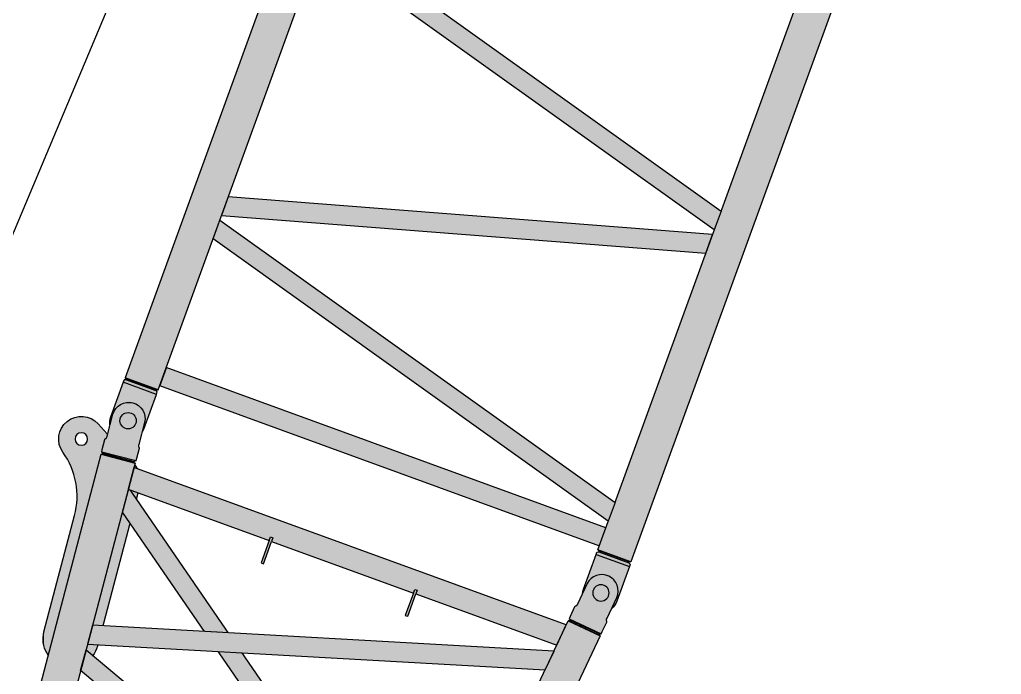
# Model space of a CAD drawing. Extents: x -6800 to 10151, y -13800 to 22163.
# Drawn here: x 3549 to 7452, y 10881 to 13483 of the extents above; entities that cross this region are included whole.
import ezdxf
from ezdxf.enums import TextEntityAlignment as Align

# ---------------------------------------------------------------- set-up
doc = ezdxf.new("R2010")
doc.units = 0
doc.header["$LTSCALE"] = 46.255
doc.set_wipeout_variables(frame=1)
doc.layers.get('0').update_dxf_attribs({"color": 190, "linetype": 'CONTINUOUS'})
doc.layers.get('Defpoints').update_dxf_attribs({"linetype": 'CONTINUOUS'})
doc.layers.add('Техника. Кран LR 1200', color=250, linetype='CONTINUOUS')
doc.layers.add('Техника. Кран LR 1200 Штриховка', color=7, linetype='CONTINUOUS', true_color=0xffd147)
doc.styles.get("Standard").update_dxf_attribs({"font": 'txt', "width": 0.64})

# ---------------------------------------------------------------- blocks, each defined once
blk = doc.blocks.new('LR 1200-20250102.103319')
at = {"color": 0, "linetype": 'ByBlock', "lineweight": -2, "transparency": 16777216}
blk.add_lwpolyline([(-6260.192843030862, 533.8886318140358, 1.110223024625157e-16), (-6361.567285815399, 447.2923214109032, -0.5831827633978002)], format="xyb", dxfattribs=at)
blk = doc.blocks.new('LR 1200-20250102.085327')
at = {"color": 0, "linetype": 'ByBlock', "lineweight": -2, "transparency": 16777216}
blk.add_wipeout([(-38.05000000000018, 930.1499999999996), (38.04999999999973, 930.1499999999996), (38.04999999999973, -930.15), (-38.05000000000018, -930.1500000000002)], dxfattribs=at)
at = {"layer": 'Техника. Кран LR 1200 Штриховка', "transparency": 16777216}
h = blk.add_hatch(color=256, dxfattribs=at)
h.dxf.hatch_style = 1
h.paths.add_polyline_path([(38.04999999999973, 930.1500000000001), (38.04999999999973, -930.1499999999999), (-38.05000000000018, -930.1500000000001), (-38.05000000000018, 930.1500000000001)])
at = {"color": 0, "linetype": 'ByBlock', "lineweight": -2, "transparency": 16777216}
blk.add_lwpolyline([(38.04999999999973, 930.1500000000001), (38.04999999999973, -930.1499999999999), (-38.05000000000018, -930.1500000000001), (-38.05000000000018, 930.1500000000001)], close=True, dxfattribs=at)
blk = doc.blocks.new('LR 1200-20250102.084318')
at = {"color": 0, "linetype": 'ByBlock', "lineweight": -2, "transparency": 16777216}
blk.add_wipeout([(-156, -69.85000000000016), (-154, -65.35000000000014), (-154, -64.00000000000001), (-150, -64.00000000000001), (-147, -70), (-137, -70.5), (10.000000000000007, -70.5), (9.999999999999986, -70.5), (42.40065934855359, -62.61347517730498), (67.55228027940355, -40.718362376708825), (79.8276604435523, -9.713281473321075), (76.48041429851537, 23.464963556284346), (58.259425243172345, 51.39336411637848), (29.24129703579318, 67.82346561758976), (10.000000000000007, 70.50000000000006), (-137, 70.50000000000006), (-147, 70), (-150, 64), (-154, 64), (-154, 65.34999999999991), (-156, 69.84999999999991)], dxfattribs=at)
at = {"layer": 'Техника. Кран LR 1200 Штриховка', "transparency": 16777216}
h = blk.add_hatch(color=256, dxfattribs=at)
h.dxf.hatch_style = 1
edge = h.paths.add_edge_path()
edge.add_line((-156, 69.84999999999991), (-156, -69.85000000000014))
edge.add_line((-156, -69.85000000000014), (-154, -65.35000000000014))
edge.add_line((-154, -65.35000000000014), (-154, -64))
edge.add_line((-154, -64), (-150, -64))
edge.add_line((-150, -64), (-147, -70))
edge.add_line((-147, -70), (-137, -70.5))
edge.add_line((-137, -70.5), (10, -70.5))
edge.add_arc((9.999999999999988, 0), 70.5, 270, 450)
edge.add_line((10, 70.5), (-137, 70.5))
edge.add_line((-137, 70.5), (-147, 70))
edge.add_line((-147, 70), (-150, 64))
edge.add_line((-150, 64), (-154, 64))
edge.add_line((-154, 64), (-154, 65.34999999999991))
edge.add_line((-154, 65.34999999999991), (-156, 69.84999999999991))
at = {"color": 0, "linetype": 'ByBlock', "lineweight": -2, "transparency": 16777216}
blk.add_lwpolyline([(-156, 69.84999999999991), (-156, -69.85000000000014), (-154, -65.35000000000014), (-154, -64), (-150, -64), (-147, -70), (-137, -70.5), (10, -70.5, 0.9999999999999999), (10, 70.5), (-137, 70.5), (-147, 70), (-150, 64), (-154, 64), (-154, 65.34999999999991), (-156, 69.84999999999991)], format="xyb", dxfattribs=at)
for points in [[(-154, -64), (-154, 64)], [(-150, 64), (-150, -64)], [(-136.8775010008003, 70.5), (-136.8775010008003, -70.5)]]:
    blk.add_lwpolyline(points, dxfattribs=at)
blk.add_circle((0, 0), 32.49999999999994, dxfattribs=at)
blk = doc.blocks.new('LR 1200-20250102.084735')
at = {"color": 0, "linetype": 'ByBlock', "lineweight": -2, "transparency": 16777216}
blk.add_wipeout([(156.00000000000006, -69.85000000000015), (154.00000000000003, -65.35000000000015), (154.00000000000003, -64.00000000000001), (150.00000000000006, -64.00000000000001), (147.00000000000006, -70.00000000000001), (137.00000000000006, -70.5), (95.00000000000003, -70.5), (95.00000000000003, -70.5), (93.40218081249078, -70.24917872509819), (91.95223860430634, -69.53251627956243), (90.782575550666, -68.41545504182082), (90.00000000000003, -66.99999999999999), (90.00000000000003, -67.00000000000001), (90.00000000000003, -67.00000000000001), (87.5840893578384, -66.1401409441767), (85.0966587341816, -65.51670632909216), (82.56078638346591, -65.1354803493022), (80.00000000000003, -65), (80.00000000000003, -65), (-9.999999999999986, -65), (-9.999999999999964, -65), (-40.82762018202557, -56.40108736643421), (-63.81790532488337, -34.13608672378837), (-73.40026672564836, -3.5998489962611018), (-67.25288045587624, 27.80863881542996), (-46.86526960299797, 52.479041898446866), (-17.17739006538381, 64.43367585884235), (-9.999999999999986, 65.00000000000006), (80.00000000000003, 65.00000000000006), (80.00000000000003, 65.00000000000006), (82.56078649413791, 65.1354795233172), (85.0966589521533, 65.51670523923363), (87.58408957336616, 66.14014013916281), (90, 67), (90.00000000000003, 67.00000000000003), (90.00000000000003, 67.00000000000003), (90.78257600886721, 68.41545460713911), (91.9522390884685, 69.53251558790222), (93.40218106408258, 70.2491781457899), (95.00000000000006, 70.50000000000003), (95.00000000000003, 70.50000000000003), (137.00000000000006, 70.50000000000003), (147.00000000000006, 70.00000000000003), (150.00000000000006, 64.00000000000003), (154.00000000000003, 64.00000000000003), (154.00000000000003, 65.34999999999991), (156.00000000000006, 69.84999999999994)], dxfattribs=at)
at = {"layer": 'Техника. Кран LR 1200 Штриховка', "transparency": 16777216}
h = blk.add_hatch(color=256, dxfattribs=at)
h.dxf.hatch_style = 1
edge = h.paths.add_edge_path()
edge.add_line((156, 69.84999999999991), (156, -69.85000000000014))
edge.add_line((156, -69.85000000000014), (154, -65.35000000000014))
edge.add_line((154, -65.35000000000014), (154, -64))
edge.add_line((154, -64), (150, -64))
edge.add_line((150, -64), (147, -70))
edge.add_line((147, -70), (137, -70.5))
edge.add_line((137, -70.5), (95, -70.5))
edge.add_arc((95.02158830022078, -65.14773099968458), 5.352312538187938, 200.2470600542415, 269.7688995486413, ccw=False)
edge.add_arc((79.8754910898919, -91.62254455054052), 26.62283570197231, 67.64809527777903, 89.73203977418055)
edge.add_line((80, -65), (-10, -65))
edge.add_arc((-8.482283464566958, 0), 65.01771653543307, 91.33758390593732, 268.6624160940627, ccw=False)
edge.add_line((-10, 65), (80, 65))
edge.add_arc((79.87550286393723, 91.62248568031386), 26.62277677732742, 270.2679354793059, 292.3519294687346)
edge.add_arc((95.02159101319798, 65.14772712400288), 5.352316424781453, 90.23112932581171, 159.7529110713055, ccw=False)
edge.add_line((95, 70.5), (137, 70.5))
edge.add_line((137, 70.5), (147, 70))
edge.add_line((147, 70), (150, 64))
edge.add_line((150, 64), (154, 64))
edge.add_line((154, 64), (154, 65.34999999999991))
edge.add_line((154, 65.34999999999991), (156, 69.84999999999991))
at = {"color": 0, "linetype": 'ByBlock', "lineweight": -2, "transparency": 16777216}
blk.add_lwpolyline([(156, 69.84999999999991), (156, -69.85000000000014), (154, -65.35000000000014), (154, -64), (150, -64), (147, -70), (137, -70.5), (95, -70.5, -0.3130065118249714), (90, -67, 0.09665873418156654), (80, -65), (-10, -65, -0.9769230769230773), (-10, 65), (80, 65, 0.09665895215328059), (90, 67, -0.3130062351608808), (95, 70.5), (137, 70.5), (147, 70), (150, 64), (154, 64), (154, 65.34999999999991), (156, 69.84999999999991)], format="xyb", dxfattribs=at)
for points in [[(147, 70), (147, -70)], [(150, -64), (150, 64)], [(154, 64), (154, -64)]]:
    blk.add_lwpolyline(points, dxfattribs=at)
blk.add_circle((0, 0), 32.5, dxfattribs=at)
blk = doc.blocks.new('LR 1200-20250102.09413200')
at = {"color": 0, "linetype": 'ByBlock', "lineweight": -2, "transparency": 16777216}
blk.add_wipeout([(-2844, 69.85000000000582), (-156.00000000000063, 69.85000000000468), (-156.00000000000065, -69.8499999999949), (-2844, -69.84999999999422)], dxfattribs=at)
at = {"color": 0, "linetype": 'ByBlock', "lineweight": -2, "transparency": 16777216, "xscale": -1, "rotation": 180}
for name, p in [('LR 1200-20250102.084735', (-3000, 0)), ('LR 1200-20250102.084318', (0, 0))]:
    blk.add_blockref(name, p, dxfattribs=at)
at = {"layer": 'Техника. Кран LR 1200 Штриховка', "transparency": 16777216}
h = blk.add_hatch(color=256, dxfattribs=at)
h.dxf.hatch_style = 1
h.paths.add_polyline_path([(-2844, -69.85000000000582), (-2844, 69.85000000000582), (-156, 69.85000000000582), (-156, -69.85000000000582)])
at = {"color": 0, "linetype": 'ByBlock', "lineweight": -2, "transparency": 16777216}
blk.add_lwpolyline([(-2844, -69.85000000000582), (-2844, 69.85000000000582), (-156, 69.85000000000582), (-156, -69.85000000000582)], close=True, dxfattribs=at)
blk = doc.blocks.new('LR 1200-20250102.09434000')
at = {"color": 0, "linetype": 'ByBlock', "lineweight": -2, "transparency": 16777216}
blk.add_wipeout([(-219.20372722911975, 930.150000000008), (298.19221027084865, -930.1500000000087), (219.2037272292655, -930.1500000000087), (-298.1922102708486, 930.150000000008)], dxfattribs=at)
at = {"layer": 'Техника. Кран LR 1200 Штриховка', "transparency": 16777216}
h = blk.add_hatch(color=256, dxfattribs=at)
h.dxf.hatch_style = 1
h.paths.add_polyline_path([(298.1922102708486, -930.1500000000087), (-219.20372722912, 930.1500000000087), (-298.1922102708486, 930.1500000000087), (219.2037272292655, -930.1500000000087)])
at = {"color": 0, "linetype": 'ByBlock', "lineweight": -2, "transparency": 16777216}
blk.add_lwpolyline([(298.1922102708486, -930.1500000000087), (-219.20372722912, 930.1500000000087), (-298.1922102708486, 930.1500000000087), (219.2037272292655, -930.1500000000087)], close=True, dxfattribs=at)
blk = doc.blocks.new('LR 1200-20250102.09444000')
at = {"color": 0, "linetype": 'ByBlock', "lineweight": -2, "transparency": 16777216}
blk.add_blockref('LR 1200-20250102.085327', (-212, 1000), dxfattribs=at)
blk.add_blockref('LR 1200-20250102.09413200', (0, 2000), dxfattribs=at)
at = {"color": 0, "linetype": 'ByBlock', "lineweight": -2, "transparency": 16777216, "xscale": -1, "rotation": 180}
blk.add_blockref('LR 1200-20250102.09413200', (0, 0), dxfattribs=at)
at = {"color": 0, "linetype": 'ByBlock', "lineweight": -2, "transparency": 16777216, "xscale": -1}
for name, p in [('LR 1200-20250102.085327', (-2788, 1000)), ('LR 1200-20250102.09434000', (-2424.375000000044, 999.9999999999854)), ('LR 1200-20250102.09434000', (-1191.875000000044, 999.9999999999854))]:
    blk.add_blockref(name, p, dxfattribs=at)
at = {"color": 0, "linetype": 'ByBlock', "lineweight": -2, "transparency": 16777216}
for p in [(-1808.125000000073, 1000), (-575.6250000000728, 1000)]:
    blk.add_blockref('LR 1200-20250102.09434000', p, dxfattribs=at)
blk = doc.blocks.new('LR 1200-20250102.092957')
at = {"color": 0, "linetype": 'ByBlock', "lineweight": -2, "transparency": 16777216}
blk.add_wipeout([(-9573.434268771503, 1071.1508082105029), (-9573.434268771503, 1071.1508082105029), (-9637.954944180598, 1084.357266924144), (-9698.039044213172, 1111.3244512465026), (-9750.79077075418, 1150.7526575706943), (-9793.667714910087, 1200.741614019612), (-9793.667714910087, 1200.741614019612), (-9793.667714910087, 1200.741614019612), (-9821.004181340635, 1226.7554104186702), (-9856.602628730552, 1239.2754161465973), (-9894.204762131296, 1236.100583282826), (-9927.20003364624, 1217.7890552839035), (-9949.78779307325, 1187.560043985688), (-9957.997056532813, 1150.7278842139394), (-9950.384615238956, 1113.7677606001362), (-9947.556353595857, 1107.9192846718297), (-9847.20721508719, 918.2026535742762), (-9809.663465212492, 871.9909657132084), (-9116.881436504926, 808.1391055729437), (-9116.881436504926, 808.1391055729437), (-9075.325003858565, 812.2698325922693), (-9038.303089025436, 831.5928194754752), (-9011.15174320133, 863.3230010056777), (-8997.78435044552, 902.8870353160428), (-9000.127582903966, 944.5824698580354), (-9017.843705253732, 982.3996486117176), (-9048.379253248704, 1010.88789721788), (-9087.333070219194, 1025.9411408360984), (-9096.690206005936, 1027.2105875392854)], dxfattribs=at)
at = {"layer": 'Техника. Кран LR 1200 Штриховка', "transparency": 16777216}
h = blk.add_hatch(color=256, dxfattribs=at)
h.dxf.hatch_style = 1
edge = h.paths.add_edge_path()
edge.add_line((-9096.690206005936, 1027.210587539284), (-9573.434268771503, 1071.150808210503))
edge.add_arc((-9545.901690419712, 1369.874689460881), 299.989999999979, 214.3187050836982, 264.7340791637809, ccw=False)
edge.add_arc((-9867.999999999987, 1149.999999999999), 90.00000000000843, 34.31870508376673, 207.8762541678942)
edge.add_line((-9947.556353595857, 1107.919284671829), (-9847.20721508719, 918.2026535742771))
edge.add_line((-9847.20721508719, 918.2026535742771), (-9809.663465212492, 871.9909657132084))
edge.add_line((-9809.663465212492, 871.9909657132084), (-9116.881436504926, 808.1391055729437))
edge.add_arc((-9106.785821255438, 917.6748465561147), 109.999999999991, 264.7340791637866, 444.734079163779)
edge = h.paths.add_edge_path(flags=16)
edge.add_arc((-9868, 1150), 24.9999999999993, 0, 360)
at = {"color": 0, "linetype": 'ByBlock', "lineweight": -2, "transparency": 16777216}
blk.add_lwpolyline([(-9096.690206005936, 1027.210587539284), (-9573.434268771503, 1071.150808210503, -0.223596917727572), (-9793.667714910087, 1200.741614019611, 0.9453021843266511), (-9947.556353595857, 1107.919284671829), (-9847.20721508719, 918.2026535742771), (-9809.663465212492, 871.9909657132084), (-9116.881436504926, 808.1391055729437, 0.9999999999999339)], format="xyb", close=True, dxfattribs=at)
blk.add_circle((-9868, 1150), 24.9999999999993, dxfattribs=at)
blk.add_wipeout([(-8448.316648699743, -786.8394562884387), (-8536.037820639292, -794.92448126011), (-9750.495720598468, 906.8578062614752), (-9650.422529467578, 897.634328834095)], dxfattribs=at)
at = {"layer": 'Техника. Кран LR 1200 Штриховка', "transparency": 16777216}
h = blk.add_hatch(color=256, dxfattribs=at)
h.dxf.hatch_style = 1
h.paths.add_polyline_path([(-9650.422529467578, 897.634328834094), (-8448.316648699743, -786.8394562884387), (-8536.037820639292, -794.92448126011), (-9750.495720598468, 906.8578062614761)])
at = {"color": 0, "linetype": 'ByBlock', "lineweight": -2, "transparency": 16777216}
blk.add_lwpolyline([(-9650.422529467578, 897.634328834094), (-8448.316648699743, -786.8394562884387), (-8536.037820639292, -794.92448126011), (-9750.495720598468, 906.8578062614761)], close=True, dxfattribs=at)
blk.add_wipeout([(-3069.8500000000026, 67.48007993240026), (-3120.3669620130026, 51.814015981100965), (-3120.3669620130026, 51.814015981100965), (-3133.4146197847317, 44.399122656988766), (-3142.1573894914286, 32.20133621059631), (-3144.9878717684287, 17.463277097683203), (-3141.3856691254186, 2.894606861356806), (-3141.3856691254186, 2.8946068613540774), (-3141.3856691254186, 2.8946068613540774), (-3128.7830833738035, -26.426872111966077), (-3119.3247410317827, -56.908244406384256), (-3113.1149373865737, -88.21339790381626), (-3110.2221467258796, -119.99713681230787), (-3202.500000000001, -119.99999999999909), (-3202.500000000001, -170.0000000000009), (-3202.500000000001, -170.0000000000009), (-3203.2612046748854, -173.8268343236523), (-3205.4289321881324, -177.07106781186758), (-3208.6731656763495, -179.23879532511546), (-3212.500000000001, -180), (-3262.5314552819045, -180), (-3280.237020089703, -230), (-3126.375479509793, -230.03184467332903), (-3141.3856691254186, -266.1254142135549), (-3141.3856691254186, -266.1254142135549), (-3144.121077154821, -273.82104072837774), (-3144.9984846118014, -281.9410949583307), (-3143.9701138851833, -290.04341426773954), (-3141.091963013657, -297.686801743439), (-3141.091963013657, -297.6868017434381), (-9851.069119380023, -916.1273864856157), (-9838.247688013136, -1055.237777534082), (-9241.595470359709, -1000.2459440636667), (-9225.086058277302, -1179.6304194698996), (-9243.217499311402, -1181.5180393697992), (-9243.217499311402, -1181.5180393697992), (-9246.48426048391, -1181.6043128649708), (-9249.7343048185, -1181.2631626086559), (-9252.911948006771, -1180.5004336645297), (-9255.962746218102, -1179.3291941723983), (-9255.962746218102, -1179.3291941723974), (-9284.1419112995, -1166.7751668864985), (-9287.487223903103, -1174.041020780598), (-9259.308058821705, -1186.5950480664978), (-9259.308058821705, -1186.5950480664978), (-9255.278828305687, -1188.13279677856), (-9251.084581507228, -1189.1366211886598), (-9246.795744817624, -1189.5896658912698), (-9242.484332904904, -1189.484323727098), (-9242.484332904904, -1189.484323727097), (-9113.126099456902, -1177.5617225511996), (-9113.126099456902, -1177.5617225511996), (-9108.86780124789, -1176.8771607323351), (-9104.733751853673, -1175.6477852295375), (-9100.79334789496, -1173.8942330738028), (-9097.112735344599, -1171.6459404382986), (-9097.112735344599, -1171.6459404382986), (-9073.567153609605, -1154.333382800698), (-9078.182347679802, -1147.801227440399), (-9099.688111351199, -1163.6704901568983), (-9099.688111351199, -1163.6704901568983), (-9102.861348374012, -1165.92572091077), (-9106.332290749076, -1167.6886894258432), (-9110.025143517412, -1168.9208977635644), (-9113.8592658634, -1169.5954381938973), (-9113.8592658634, -1169.5954381938973), (-9136.541782722008, -1171.6829935246415), (-9153.070675278781, -992.0868513040032), (-8612.324949711365, -942.2477691546192), (-8612.324949711365, -942.2477691546192), (-8613.023688201072, -951.8587340879822), (-8611.075009481941, -961.2959759348851), (-8606.626629576887, -969.8441218536018), (-8600.015749781101, -976.8551952915996), (-8600.015749781101, -976.8551952915977), (-8479.230781233731, -1073.8654595576008), (-8479.230781233731, -1073.8654595576008), (-8448.175711834532, -1088.683781480513), (-8413.771801503293, -1088.0747216146592), (-8383.260691099069, -1072.1664802944706), (-8363.064630349609, -1044.3075655596085), (-8357.271762342818, -1016.3292869335683), (-8356.04896279901, -918.6274992925901), (-1487.8424083245377, -285.6033356189437), (-1471.3227499388972, -465.0991431381326), (-1489.454190972997, -466.9867630380304), (-1489.454190972997, -466.9867630380304), (-1492.7209521455047, -467.0730365332038), (-1495.970996480094, -466.7318862768898), (-1499.1486396683667, -465.9691573327609), (-1502.1994378796958, -464.79791784063127), (-1530.3786029610937, -452.2438905547315), (-1533.7239155646976, -459.50974444883104), (-1505.5447504833, -472.06377173473084), (-1505.5447504833, -472.06377173473084), (-1501.5155199672786, -473.6015204467931), (-1497.3212731688222, -474.6053448568937), (-1493.032436479216, -475.05838955950276), (-1488.7210245664978, -474.95304739533094), (-1488.7210245664978, -474.95304739533094), (-1359.3627911184967, -463.03044621943263), (-1359.3627911184967, -463.03044621943263), (-1355.1044929094846, -462.34588440056814), (-1350.9704435152657, -461.1165088977705), (-1347.0300395565528, -459.36295674203575), (-1343.3494270061942, -457.11466410653065), (-1319.8038452711994, -439.802106468931), (-1324.4190393413955, -433.2699511086321), (-1345.9248030127942, -449.1392138251322), (-1345.9248030127942, -449.1392138251322), (-1349.098040035607, -451.394444579003), (-1352.5689824106717, -453.1574130940762), (-1356.2618351790074, -454.38962143179924), (-1360.0959575249954, -455.0641618621303), (-1382.7784743836023, -457.15171719287537), (-1399.3176132436101, -277.44424285927744), (-245.3517874424033, -171.0863099706885), (-242.55595490270298, -161.76538232410076), (-239.52300036808901, -161.4067409849522), (-233.9694286822023, -170.41692490510104), (-226.133030013405, -169.49028506250033), (-226.133030013405, -169.49028506250033), (-223.36668081165226, -169.3640262428289), (-220.609007877596, -169.6167497762599), (-217.91168740943613, -170.24371986136975), (-215.32526465690262, -171.2331876681992), (-153.28257162150112, -157.0868366750001), (16.205344798897386, -137.04519984279978), (16.205344798897386, -137.04519984279978), (61.09374117416883, -123.73986742091711), (98.95013373438996, -96.19184494512592), (125.4171809288382, -57.57196129942986), (137.44847614911941, -12.325437285725457), (133.65919482461686, 34.33976760018504), (114.48549031929178, 77.05240104209315), (82.13429186417216, 110.89615908575252), (40.32928287732193, 131.9755619143334), (16.205344798897386, 137.04519984279887), (-153.28257162150112, 157.08683667499918), (-215.32526465690262, 171.23318766820103), (-215.32526465690262, 171.23318766820103), (-217.91168740943613, 170.24371986136885), (-220.609007877596, 169.6167497762599), (-223.36668081165226, 169.3640262428289), (-226.133030013405, 169.49028506250033), (-233.9694286822023, 170.41692490510013), (-239.52300036808901, 161.406740984954), (-242.55595490270298, 161.76538232410257), (-245.3517874424033, 171.08630997068758), (-5048.480933708802, 613.7778316535005), (-5127.411769792903, 742.0987454939022), (-5127.411769792903, 742.0987454939022), (-5148.172699400955, 760.886608645671), (-5175.778670476855, 765.5674590979525), (-5201.5724504912, 754.6733821489133), (-5217.465110031491, 731.6207603297717), (-5218.932865296702, 705.6275573389003), (-5202.629491917899, 627.9852905246771), (-9838.247688013136, 1055.2377775340838), (-9851.069119380023, 916.1273864856194), (-3069.808209427203, 291.11676950290075)], dxfattribs=at)
for points in [[(-9637.448272939357, -896.438526433144), (-9719.216601209926, -903.9748937814365), (-9188.132554599295, 855.0263026492903), (-9110.791832112453, 847.8980158422673)], [(-8493.613010525363, -791.0143003812445), (-8415.286497547444, -783.7951559105522), (-9002.97571327375, 837.9608935502874), (-9086.715137163701, 845.6789314913431)]]:
    blk.add_wipeout(points, dxfattribs=at)
at = {"layer": 'Техника. Кран LR 1200 Штриховка', "transparency": 16777216}
h = blk.add_hatch(color=256, dxfattribs=at)
h.dxf.hatch_style = 1
h.paths.add_polyline_path([(-9086.715137163701, 845.678931491344), (-8493.613010525361, -791.0143003812445), (-8415.286497547444, -783.7951559105531), (-9002.97571327375, 837.9608935502874)])
at = {"color": 0, "linetype": 'ByBlock', "lineweight": -2, "transparency": 16777216}
blk.add_lwpolyline([(-9086.715137163701, 845.678931491344), (-8493.613010525361, -791.0143003812445), (-8415.286497547444, -783.7951559105531), (-9002.97571327375, 837.9608935502874)], close=True, dxfattribs=at)
blk.add_wipeout([(-9744.228047034798, 310.0000000081045), (-9650.046025254596, 310.0000000079017), (-9650.045853615498, 300.0000000079008), (-9744.228047034805, 300.0000000081018), (-9744.228047034805, -299.9999999999991), (-9650.046025254393, -299.9999999999991), (-9650.045853615193, -310), (-9744.228047034805, -310), (-9744.228047034805, -906.310930317698), (-9833.1280470348, -914.4716297129999), (-9833.1280470348, 914.4716297129999), (-9744.228047034805, 906.3109227332034)], dxfattribs=at)
at = {"layer": 'Техника. Кран LR 1200 Штриховка', "transparency": 16777216}
h = blk.add_hatch(color=256, dxfattribs=at)
h.dxf.hatch_style = 1
h.paths.add_polyline_path([(-9110.791832112453, 847.8980158422673), (-9637.448272939357, -896.4385264331431), (-9719.216601209926, -903.9748937814365), (-9188.132554599295, 855.0263026492903)])
at = {"color": 0, "linetype": 'ByBlock', "lineweight": -2, "transparency": 16777216}
blk.add_lwpolyline([(-9110.791832112453, 847.8980158422673), (-9637.448272939357, -896.4385264331431), (-9719.216601209926, -903.9748937814365), (-9188.132554599295, 855.0263026492903)], close=True, dxfattribs=at)
for points in [[(-9744.228047034798, 310.0000000081054), (-9760.045853615498, 310.0000000081018), (-9760.045853615498, 300.0000000081054), (-9744.228047034805, 300.0000000081018)], [(-9744.228047034805, -300), (-9760.045853615193, -300), (-9760.0458536152, -310), (-9744.228047034805, -310)]]:
    blk.add_lwpolyline(points, dxfattribs=at)
at = {"color": 0, "linetype": 'ByBlock', "lineweight": -2, "transparency": 16777216, "xscale": -1, "rotation": 174.7340791637652}
blk.add_blockref('LR 1200-20250102.084735', (-10000, 1000), dxfattribs=at)
at = {"color": 0, "linetype": 'ByBlock', "lineweight": -2, "transparency": 16777216, "rotation": 5.265920836234753}
blk.add_blockref('LR 1200-20250102.084735', (-10000, -1000), dxfattribs=at)
at = {"layer": 'Техника. Кран LR 1200 Штриховка', "transparency": 16777216}
h = blk.add_hatch(color=256, dxfattribs=at)
h.dxf.hatch_style = 1
edge = h.paths.add_edge_path()
edge.add_line((-3069.808209427203, 291.1167695028998), (-3069.850000000002, 67.48007993240026))
edge.add_line((-3069.850000000002, 67.48007993240026), (-3120.366962013002, 51.81401598110097))
edge.add_arc((-3110.000000000085, 18.38459632389819), 34.9999999999236, 107.2294434690598, 206.268044612765)
edge.add_arc((-3413.928571428609, -131.6154036761035), 303.9285714286063, 2.1907775436010866, 26.26804461280011, ccw=False)
edge.add_line((-3110.222146725879, -119.9971368123079), (-3202.5, -120))
edge.add_line((-3202.5, -120), (-3202.5, -170))
edge.add_arc((-3212.499999999993, -170.0000000000073), 9.999999999992724, -90.00000000004172, 4.172306944383308e-11, ccw=False)
edge.add_line((-3212.5, -180), (-3262.531455281904, -180))
edge.add_line((-3262.531455281904, -180), (-3280.237020089702, -230))
edge.add_line((-3280.237020089702, -230), (-3126.375479509792, -230.031844673329))
edge.add_line((-3126.375479509792, -230.031844673329), (-3141.385669125419, -266.1254142135549))
edge.add_arc((-3109.999999999093, -281.6154036742127), 34.99999999997848, 153.7319553907213, 207.3343877707347)
edge.add_line((-3141.091963013656, -297.686801743439), (-9851.069119380023, -916.1273864856157))
edge.add_line((-9851.069119380023, -916.1273864856157), (-9838.247688013136, -1055.237777534083))
edge.add_line((-9838.247688013136, -1055.237777534083), (-9241.595470359709, -1000.245944063667))
edge.add_line((-9241.595470359709, -1000.245944063667), (-9225.086058277302, -1179.630419469901))
edge.add_line((-9225.086058277302, -1179.630419469901), (-9243.217499311402, -1181.518039369799))
edge.add_arc((-9245.50857333011, -1156.657497829387), 24.96588764377841, 245.24504447402092, 275.2653372480863, ccw=False)
edge.add_line((-9255.962746218102, -1179.329194172398), (-9284.141911299499, -1166.775166886498))
edge.add_line((-9284.141911299499, -1166.775166886498), (-9287.487223903103, -1174.041020780598))
edge.add_line((-9287.487223903103, -1174.041020780598), (-9259.308058821705, -1186.595048066498))
edge.add_arc((-9245.451276422602, -1156.334911735372), 33.28192105685076, 245.3959141469712, 275.1144675748797)
edge.add_line((-9242.484332904904, -1189.484323727098), (-9113.126099456902, -1177.5617225512))
edge.add_arc((-9116.269469113622, -1144.421881831686), 33.28858386464547, 275.4183904338919, 305.1328739960677)
edge.add_line((-9097.112735344599, -1171.645940438299), (-9073.567153609605, -1154.333382800698))
edge.add_line((-9073.567153609605, -1154.333382800698), (-9078.182347679802, -1147.801227440399))
edge.add_line((-9078.182347679802, -1147.801227440399), (-9099.688111351199, -1163.670490156899))
edge.add_arc((-9116.494420234305, -1143.383141730083), 26.34442112602597, 275.7407273549304, 309.638801877074, ccw=False)
edge.add_line((-9113.8592658634, -1169.595438193897), (-9136.541782722008, -1171.682993524642))
edge.add_line((-9136.541782722008, -1171.682993524642), (-9153.070675278781, -992.0868513040041))
edge.add_line((-9153.070675278781, -992.0868513040041), (-8612.324949711365, -942.2477691546192))
edge.add_arc((-8578.09880006982, -949.5669686117352), 34.99999999969246, 167.9292139175526, 231.2297870252981)
edge.add_line((-8600.015749781101, -976.8551952915986), (-8479.230781233731, -1073.865459557601))
edge.add_arc((-8432.26588899439, -1015.3906881006), 75.00000000000935, 231.229787024846, 359.2829445915863)
edge.add_line((-8357.271762342818, -1016.329286933567), (-8356.04896279901, -918.6274992925901))
edge.add_line((-8356.04896279901, -918.6274992925901), (-1487.842408324537, -285.6033356189437))
edge.add_line((-1487.842408324537, -285.6033356189437), (-1471.322749938896, -465.0991431381335))
edge.add_line((-1471.322749938896, -465.0991431381335), (-1489.454190972996, -466.9867630380322))
edge.add_arc((-1491.745264991702, -442.1262214976197), 24.96588764377846, 245.2450444740196, 275.26533724808473, ccw=False)
edge.add_line((-1502.199437879695, -464.7979178406313), (-1530.378602961093, -452.2438905547315))
edge.add_line((-1530.378602961093, -452.2438905547315), (-1533.723915564697, -459.509744448831))
edge.add_line((-1533.723915564697, -459.509744448831), (-1505.544750483299, -472.0637717347308))
edge.add_arc((-1491.687968084196, -441.8036354036047), 33.28192105685037, 245.3959141469722, 275.1144675748808)
edge.add_line((-1488.721024566497, -474.9530473953309), (-1359.362791118496, -463.0304462194326))
edge.add_arc((-1362.506160775217, -429.8906054999189), 33.28858386464547, 275.4183904338931, 305.1328739960687)
edge.add_line((-1343.349427006193, -457.1146641065316), (-1319.803845271199, -439.802106468931))
edge.add_line((-1319.803845271199, -439.802106468931), (-1324.419039341396, -433.2699511086321))
edge.add_line((-1324.419039341396, -433.2699511086321), (-1345.924803012793, -449.1392138251322))
edge.add_arc((-1362.731111895898, -428.851865398316), 26.34442112602554, 275.74072735492894, 309.6388018770729, ccw=False)
edge.add_line((-1360.095957524994, -455.0641618621303), (-1382.778474383602, -457.1517171928754))
edge.add_line((-1382.778474383602, -457.1517171928754), (-1399.317613243609, -277.4442428592774))
edge.add_line((-1399.317613243609, -277.4442428592774), (-245.3517874424033, -171.0863099706876))
edge.add_line((-245.3517874424033, -171.0863099706876), (-242.5559549027021, -161.7653823241017))
edge.add_line((-242.5559549027021, -161.7653823241017), (-239.5230003680881, -161.4067409849522))
edge.add_line((-239.5230003680881, -161.4067409849522), (-233.9694286822014, -170.416924905101))
edge.add_line((-233.9694286822014, -170.416924905101), (-226.1330300134032, -169.4902850625003))
edge.add_arc((-223.8296852397, -189.5882186952876), 20.22949167563207, 65.14033643346039, 96.53791831043583, ccw=False)
edge.add_line((-215.3252646569017, -171.2331876682001), (-153.2825716215011, -157.0868366750001))
edge.add_line((-153.2825716215011, -157.0868366750001), (16.2053447988983, -137.0451998427998))
edge.add_arc((-1.820055217649497e-11, 0), 138.000000000017, 276.7438056744916, 443.2561943255084)
edge.add_line((16.2053447988983, 137.0451998427998), (-153.2825716215011, 157.0868366750001))
edge.add_line((-153.2825716215011, 157.0868366750001), (-215.3252646569017, 171.2331876682001))
edge.add_arc((-223.8296852397, 189.5882186952876), 20.22949167563206, 263.46208168956423, 294.85966356653955, ccw=False)
edge.add_line((-226.1330300134032, 169.4902850625003), (-233.9694286822014, 170.416924905101))
edge.add_line((-233.9694286822014, 170.416924905101), (-239.5230003680881, 161.4067409849522))
edge.add_line((-239.5230003680881, 161.4067409849522), (-242.5559549027021, 161.7653823241017))
edge.add_line((-242.5559549027021, 161.7653823241017), (-245.3517874424033, 171.0863099706876))
edge.add_line((-245.3517874424033, 171.0863099706876), (-5048.480933708801, 613.7778316535005))
edge.add_line((-5048.480933708801, 613.7778316535005), (-5127.411769792903, 742.0987454939022))
edge.add_arc((-5169.999999999959, 715.9025120274116), 50.00000000000069, 31.59588069449261, 191.8587170770318)
edge.add_line((-5218.932865296701, 705.6275573388994), (-5202.629491917898, 627.9852905246771))
edge.add_line((-5202.629491917898, 627.9852905246771), (-9838.247688013136, 1055.237777534083))
edge.add_line((-9838.247688013136, 1055.237777534083), (-9851.069119380023, 916.1273864856194))
edge.add_line((-9851.069119380023, 916.1273864856194), (-3069.808209427203, 291.1167695028998))
edge = h.paths.add_edge_path(flags=16)
edge.add_arc((-5170, 715.9025120274018), 19.00000000000426, 0, 360)
edge = h.paths.add_edge_path(flags=16)
edge.add_arc((-8432.265888994392, -1015.390688100601), 25.499999999999, 0, 360)
edge = h.paths.add_edge_path(flags=16)
edge.add_arc((-3110, 18.38459632390004), 10.50000000000011, 0, 360)
edge = h.paths.add_edge_path(flags=16)
edge.add_arc((-3110, -281.6154036761), 10.49999999999348, 0, 360)
edge = h.paths.add_edge_path(flags=16)
edge.add_arc((-3195, -130), 3.249999999999053, 0, 360)
h = blk.add_hatch(color=256, dxfattribs=at)
h.dxf.hatch_style = 1
h.paths.add_polyline_path([(-9744.228047034805, 906.3109227332025), (-9744.228047034798, 310.0000000081054), (-9650.046025254596, 310.0000000079017), (-9650.045853615498, 300.0000000079017), (-9744.228047034805, 300.0000000081018), (-9744.228047034805, -300), (-9650.046025254393, -300), (-9650.045853615193, -310), (-9744.228047034805, -310), (-9744.228047034805, -906.3109303176971), (-9833.1280470348, -914.4716297129999), (-9833.1280470348, 914.4716297129999)])
at = {"color": 0, "linetype": 'ByBlock', "lineweight": -2, "transparency": 16777216}
for points in [[(-3141.091963013656, -297.686801743439), (-9851.069119380023, -916.1273864856157), (-9838.247688013136, -1055.237777534083), (-9241.595470359709, -1000.245944063667)], [(-5202.629491917898, 627.9852905246771), (-9838.247688013136, 1055.237777534083), (-9851.069119380023, 916.1273864856194), (-3069.808209427203, 291.1167695028998)], [(-9744.228047034805, 906.3109227332025), (-9744.228047034798, 310.0000000081054), (-9650.046025254596, 310.0000000079017), (-9650.045853615498, 300.0000000079017), (-9744.228047034805, 300.0000000081018), (-9744.228047034805, -300), (-9650.046025254393, -300), (-9650.045853615193, -310), (-9744.228047034805, -310), (-9744.228047034805, -906.3109303176971), (-9833.1280470348, -914.4716297129999), (-9833.1280470348, 914.4716297129999), (-9744.228047034805, 906.3109227332025)]]:
    blk.add_lwpolyline(points, dxfattribs=at)
blk = doc.blocks.new('*U195')
at = {"color": 0, "linetype": 'ByBlock', "lineweight": -2, "transparency": 16777216}
blk.add_line((7048.007095838057, 21014.07088325949), (-725, 2535), dxfattribs=at)
at = {"layer": 'Defpoints', "color": 0, "linetype": 'ByBlock', "lineweight": -2, "transparency": 16777216, "width": 0.7}
blk.add_attdef('МАРКА', text='', height=250, dxfattribs=at).set_placement((-2441.085029993543, 2084.399398126404), align=Align.MIDDLE_CENTER)
at = {"color": 0, "linetype": 'ByBlock', "lineweight": -2, "transparency": 16777216, "xscale": -1, "rotation": 70}
blk.add_blockref('LR 1200-20250102.103319', (6885.954484019604, 14023.98392689114), dxfattribs=at)
blk.add_blockref('LR 1200-20250102.09444000', (5859.894054042599, 11204.90606453341), dxfattribs=at)
blk.add_blockref('LR 1200-20250102.092957', (1500, 2150), dxfattribs=at)

msp = doc.modelspace()

# ---------------------------------------------------------------- block references
at = {"layer": 'Техника. Кран LR 1200'}
msp.add_blockref('*U195', (0, 0), dxfattribs=at)

doc.saveas('drawing.dxf')
